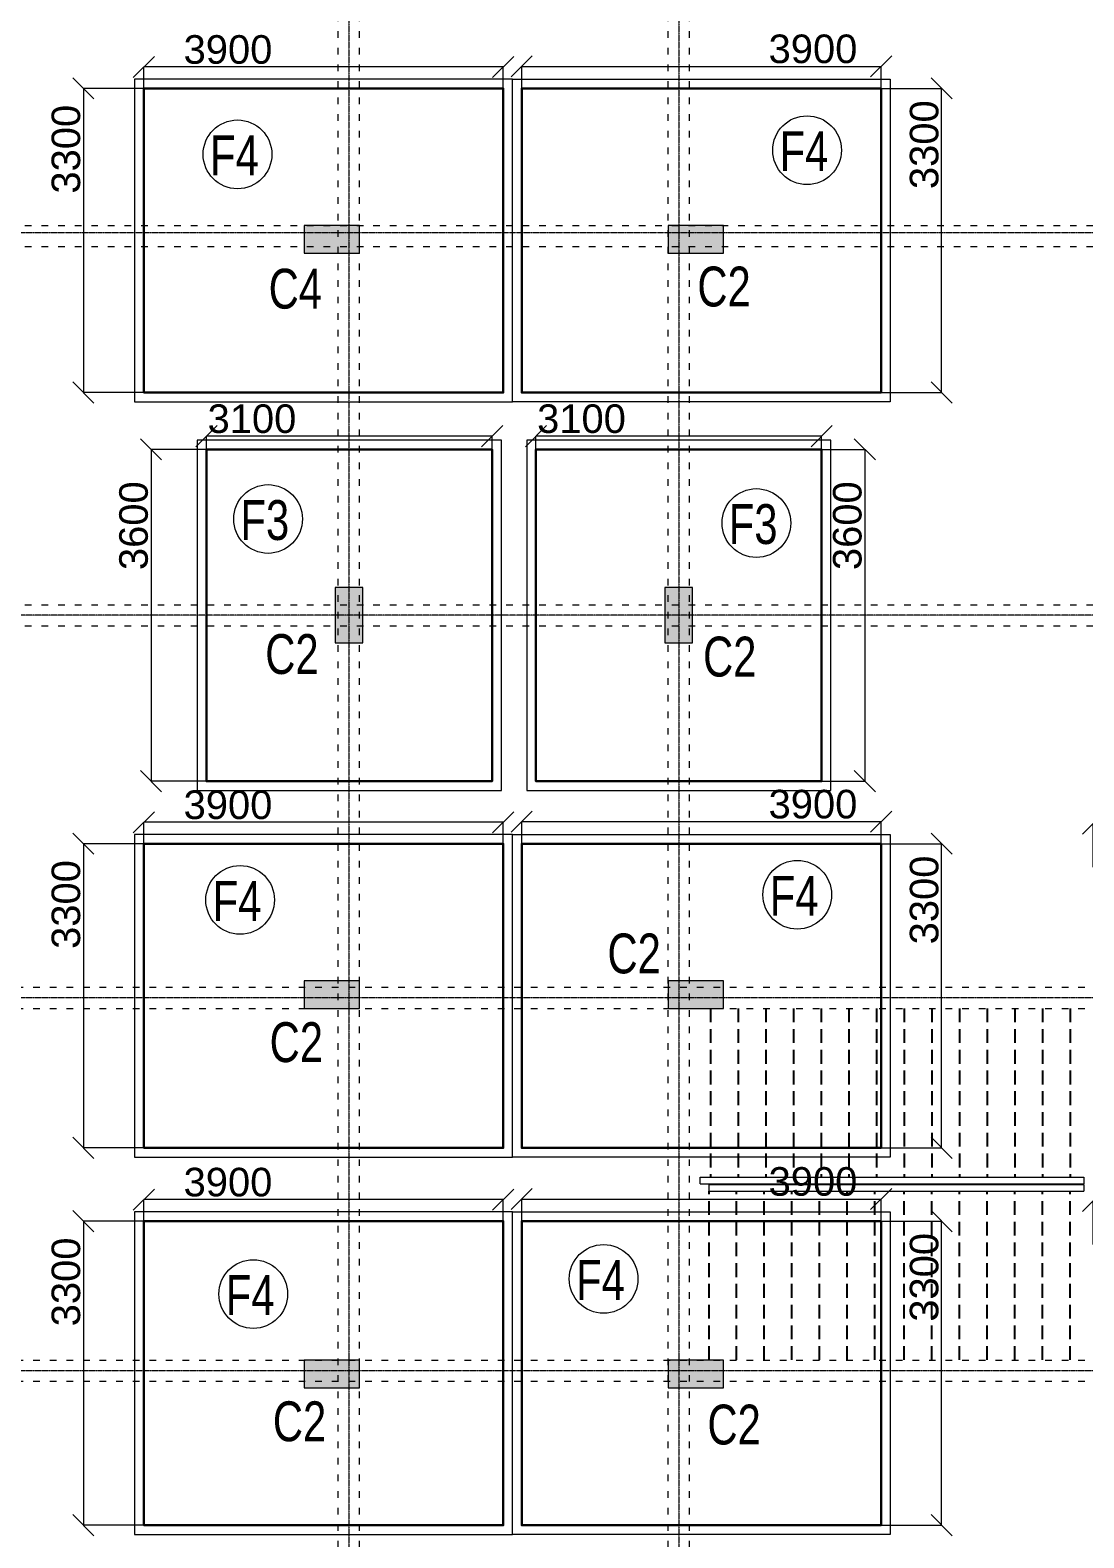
# Model space of a CAD drawing. Header units: inches. Extents: x 719368 to 9005052, y -3573818 to 446967.
# Drawn here: x 4524795 to 4536229, y -1782651 to -1766292 of the extents above; entities that cross this region are included whole.
import ezdxf

# ---------------------------------------------------------------- set-up
doc = ezdxf.new("R2010")
doc.units = ezdxf.units.IN
doc.header["$LTSCALE"] = 20
doc.header["$MEASUREMENT"] = 0
doc.header["$PDMODE"] = 3
for name, pattern in [('ACAD_ISO03W100', [30, 12, -18]), ('CENTER', [2, 1.25, -0.25, 0.25, -0.25]), ('DASHED2', [0.375, 0.25, -0.125])]:
    doc.linetypes.add(name, pattern=pattern)
doc.layers.get('Defpoints').update_dxf_attribs({"lineweight": 25})
for name, color, linetype, lineweight in [('COL.FILL', 6, 'Continuous', 20), ('DIM', 7, 'Continuous', 13), ('FOOTING', 73, 'Continuous', 30), ('GRID', 202, 'CENTER', 5), ('HACHE', 6, 'Continuous', 9), ('HIDDEN', 181, 'ACAD_ISO03W100', 18), ('Railing', 34, 'Continuous', 20), ('STAIR', 4, 'Continuous', 25)]:
    doc.layers.add(name, color=color, linetype=linetype, lineweight=lineweight)
doc.styles.add('BOLD', font='arial.ttf')
doc.styles.add('DIM SUMBI', font='arial.ttf')
doc.dimstyles.new('PL1', dxfattribs={"dimtxt": 275, "dimasz": 230, "dimexe": 0.18, "dimexo": 12, "dimgap": 30, "dimtad": 1, "dimjust": 1, "dimdec": 0, "dimzin": 0, "dimdsep": 46, "dimtxsty": 'BOLD', "dimblk": 'OBLIQUE', "dimcen": 0.09, "dimclrd": 256, "dimclre": 256, "dimadec": 0, "dimazin": 0, "dimtfac": 1, "dimtdec": 0, "dimtofl": 0, "dimtmove": 0, "dimatfit": 3, "dimfxl": 0, "dimtolj": 1, "dimtzin": 0, "dimlwd": -1, "dimlwe": -1, "dimarcsym": 0})

# ---------------------------------------------------------------- blocks, each defined once
blk = doc.blocks.new('_Oblique')
at = {"layer": 'STAIR', "color": 0, "lineweight": -2}
blk.add_line((-0.5, -0.5), (0.5, 0.5), dxfattribs=at)
blk = doc.blocks.new('*D511')
at = {"layer": 'Defpoints', "color": 0, "transparency": 16777216}
for p in [(4534029, -1766685), (4530129, -1767170), (4534029, -1767163)]:
    blk.add_point(p, dxfattribs=at)
at = {"layer": 'DIM', "transparency": 16777216}
for p, q in [((4530129, -1767158), (4530129, -1766685)), ((4530129, -1766685), (4534029, -1766685)), ((4534029, -1767151), (4534029, -1766685))]:
    blk.add_line(p, q, dxfattribs=at)
at = {"layer": 'DIM', "transparency": 16777216, "xscale": 230, "yscale": 230, "zscale": 230, "rotation": 180}
blk.add_blockref('_Oblique', (4530129, -1766685), dxfattribs=at)
at = {"layer": 'DIM', "transparency": 16777216, "xscale": 230, "yscale": 230, "zscale": 230}
blk.add_blockref('_Oblique', (4534029, -1766685), dxfattribs=at)
at = {"layer": 'DIM', "color": 0, "transparency": 16777216, "insert": (4533290, -1766497), "char_height": 310, "attachment_point": 5, "style": 'BOLD'}
blk.add_mtext('\\A1;3900', dxfattribs=at)
blk = doc.blocks.new('*D512')
at = {"layer": 'Defpoints', "color": 0, "transparency": 16777216}
for p in [(4533936, -1766924), (4534686, -1766924), (4533802, -1770224)]:
    blk.add_point(p, dxfattribs=at)
at = {"layer": 'DIM', "transparency": 16777216}
for p, q in [((4533948, -1766924), (4534686, -1766924)), ((4534686, -1770224), (4534686, -1766924)), ((4533814, -1770224), (4534686, -1770224))]:
    blk.add_line(p, q, dxfattribs=at)
at = {"layer": 'DIM', "transparency": 16777216, "xscale": 230, "yscale": 230, "zscale": 230}
for p, rotation in [((4534686, -1766924), 90), ((4534686, -1770224), 270)]:
    blk.add_blockref('_Oblique', p, dxfattribs=dict(at, rotation=rotation))
at = {"layer": 'DIM', "color": 0, "transparency": 16777216, "insert": (4534498, -1767535), "char_height": 310, "attachment_point": 5, "rotation": 90, "style": 'BOLD'}
blk.add_mtext('\\A1;3300', dxfattribs=at)
blk = doc.blocks.new('*D513')
at = {"layer": 'Defpoints', "color": 0, "transparency": 16777216}
for p in [(4526029, -1766924), (4525373, -1770224), (4526029, -1770224)]:
    blk.add_point(p, dxfattribs=at)
at = {"layer": 'DIM', "transparency": 16777216}
for p, q in [((4526017, -1766924), (4525373, -1766924)), ((4525373, -1766924), (4525373, -1770224)), ((4526017, -1770224), (4525373, -1770224))]:
    blk.add_line(p, q, dxfattribs=at)
at = {"layer": 'DIM', "transparency": 16777216, "xscale": 230, "yscale": 230, "zscale": 230}
for p, rotation in [((4525373, -1766924), 90), ((4525373, -1770224), 270)]:
    blk.add_blockref('_Oblique', p, dxfattribs=dict(at, rotation=rotation))
at = {"layer": 'DIM', "color": 0, "transparency": 16777216, "insert": (4525185, -1767584), "char_height": 310, "attachment_point": 5, "rotation": 90, "style": 'BOLD'}
blk.add_mtext('\\A1;3300', dxfattribs=at)
blk = doc.blocks.new('*D514')
at = {"layer": 'Defpoints', "color": 0, "transparency": 16777216}
for p in [(4526029, -1766692), (4526029, -1767163), (4529929, -1767170)]:
    blk.add_point(p, dxfattribs=at)
at = {"layer": 'DIM', "transparency": 16777216}
for p, q in [((4526029, -1767151), (4526029, -1766692)), ((4529929, -1766692), (4526029, -1766692)), ((4529929, -1767158), (4529929, -1766692))]:
    blk.add_line(p, q, dxfattribs=at)
at = {"layer": 'DIM', "transparency": 16777216, "xscale": 230, "yscale": 230, "zscale": 230, "rotation": 180}
blk.add_blockref('_Oblique', (4526029, -1766692), dxfattribs=at)
at = {"layer": 'DIM', "transparency": 16777216, "xscale": 230, "yscale": 230, "zscale": 230}
blk.add_blockref('_Oblique', (4529929, -1766692), dxfattribs=at)
at = {"layer": 'DIM', "color": 0, "transparency": 16777216, "insert": (4526942, -1766504), "char_height": 310, "attachment_point": 5, "style": 'BOLD'}
blk.add_mtext('\\A1;3900', dxfattribs=at)
blk = doc.blocks.new('*D531')
at = {"layer": 'Defpoints', "color": 0, "transparency": 16777216}
for p in [(4532806, -1770841), (4533107, -1774441), (4533853, -1774441)]:
    blk.add_point(p, dxfattribs=at)
at = {"layer": 'DIM', "transparency": 16777216}
for p, q in [((4532818, -1770841), (4533853, -1770841)), ((4533853, -1770841), (4533853, -1774441)), ((4533119, -1774441), (4533853, -1774441))]:
    blk.add_line(p, q, dxfattribs=at)
at = {"layer": 'DIM', "transparency": 16777216, "xscale": 230, "yscale": 230, "zscale": 230}
for p, rotation in [((4533853, -1770841), 90), ((4533853, -1774441), 270)]:
    blk.add_blockref('_Oblique', p, dxfattribs=dict(at, rotation=rotation))
at = {"layer": 'DIM', "color": 0, "transparency": 16777216, "insert": (4533664, -1771669), "char_height": 310, "attachment_point": 5, "rotation": 90, "style": 'BOLD'}
blk.add_mtext('\\A1;3600', dxfattribs=at)
blk = doc.blocks.new('*D532')
at = {"layer": 'Defpoints', "color": 0, "transparency": 16777216}
for p in [(4530284, -1770698), (4530284, -1771079), (4533384, -1771087)]:
    blk.add_point(p, dxfattribs=at)
at = {"layer": 'DIM', "transparency": 16777216}
for p, q in [((4530284, -1771067), (4530284, -1770698)), ((4533384, -1770698), (4530284, -1770698)), ((4533384, -1771075), (4533384, -1770698))]:
    blk.add_line(p, q, dxfattribs=at)
at = {"layer": 'DIM', "transparency": 16777216, "xscale": 230, "yscale": 230, "zscale": 230, "rotation": 180}
blk.add_blockref('_Oblique', (4530284, -1770698), dxfattribs=at)
at = {"layer": 'DIM', "transparency": 16777216, "xscale": 230, "yscale": 230, "zscale": 230}
blk.add_blockref('_Oblique', (4533384, -1770698), dxfattribs=at)
at = {"layer": 'DIM', "color": 0, "transparency": 16777216, "insert": (4530778, -1770510), "char_height": 310, "attachment_point": 5, "style": 'BOLD'}
blk.add_mtext('\\A1;3100', dxfattribs=at)
blk = doc.blocks.new('*D533')
at = {"layer": 'Defpoints', "color": 0, "transparency": 16777216}
for p in [(4526709, -1770841), (4526107, -1774441), (4526709, -1774441)]:
    blk.add_point(p, dxfattribs=at)
at = {"layer": 'DIM', "transparency": 16777216}
for p, q in [((4526697, -1770841), (4526107, -1770841)), ((4526107, -1770841), (4526107, -1774441)), ((4526697, -1774441), (4526107, -1774441))]:
    blk.add_line(p, q, dxfattribs=at)
at = {"layer": 'DIM', "transparency": 16777216, "xscale": 230, "yscale": 230, "zscale": 230}
for p, rotation in [((4526107, -1770841), 90), ((4526107, -1774441), 270)]:
    blk.add_blockref('_Oblique', p, dxfattribs=dict(at, rotation=rotation))
at = {"layer": 'DIM', "color": 0, "transparency": 16777216, "insert": (4525919, -1771669), "char_height": 310, "attachment_point": 5, "rotation": 90, "style": 'BOLD'}
blk.add_mtext('\\A1;3600', dxfattribs=at)
blk = doc.blocks.new('*D534')
at = {"layer": 'Defpoints', "color": 0, "transparency": 16777216}
for p in [(4526709, -1770698), (4526709, -1771079), (4529809, -1771087)]:
    blk.add_point(p, dxfattribs=at)
at = {"layer": 'DIM', "transparency": 16777216}
for p, q in [((4526709, -1771067), (4526709, -1770698)), ((4529809, -1770698), (4526709, -1770698)), ((4529809, -1771075), (4529809, -1770698))]:
    blk.add_line(p, q, dxfattribs=at)
at = {"layer": 'DIM', "transparency": 16777216, "xscale": 230, "yscale": 230, "zscale": 230, "rotation": 180}
blk.add_blockref('_Oblique', (4526709, -1770698), dxfattribs=at)
at = {"layer": 'DIM', "transparency": 16777216, "xscale": 230, "yscale": 230, "zscale": 230}
blk.add_blockref('_Oblique', (4529809, -1770698), dxfattribs=at)
at = {"layer": 'DIM', "color": 0, "transparency": 16777216, "insert": (4527202, -1770510), "char_height": 310, "attachment_point": 5, "style": 'BOLD'}
blk.add_mtext('\\A1;3100', dxfattribs=at)
blk = doc.blocks.new('*D537')
at = {"layer": 'Defpoints', "color": 0, "transparency": 16777216}
for p in [(4540229, -1774902), (4536329, -1775387), (4540229, -1775379)]:
    blk.add_point(p, dxfattribs=at)
at = {"layer": 'DIM', "transparency": 16777216}
for p, q in [((4536329, -1775375), (4536329, -1774902)), ((4536329, -1774902), (4540229, -1774902)), ((4540229, -1775367), (4540229, -1774902))]:
    blk.add_line(p, q, dxfattribs=at)
at = {"layer": 'DIM', "transparency": 16777216, "xscale": 230, "yscale": 230, "zscale": 230, "rotation": 180}
blk.add_blockref('_Oblique', (4536329, -1774902), dxfattribs=at)
at = {"layer": 'DIM', "transparency": 16777216, "xscale": 230, "yscale": 230, "zscale": 230}
blk.add_blockref('_Oblique', (4540229, -1774902), dxfattribs=at)
at = {"layer": 'DIM', "color": 0, "transparency": 16777216, "insert": (4539490, -1774714), "char_height": 310, "attachment_point": 5, "style": 'BOLD'}
blk.add_mtext('\\A1;3900', dxfattribs=at)
blk = doc.blocks.new('*D539')
at = {"layer": 'Defpoints', "color": 0, "transparency": 16777216}
for p in [(4534029, -1774880), (4530129, -1775365), (4534029, -1775358)]:
    blk.add_point(p, dxfattribs=at)
at = {"layer": 'DIM', "transparency": 16777216}
for p, q in [((4530129, -1775353), (4530129, -1774880)), ((4530129, -1774880), (4534029, -1774880)), ((4534029, -1775346), (4534029, -1774880))]:
    blk.add_line(p, q, dxfattribs=at)
at = {"layer": 'DIM', "transparency": 16777216, "xscale": 230, "yscale": 230, "zscale": 230, "rotation": 180}
blk.add_blockref('_Oblique', (4530129, -1774880), dxfattribs=at)
at = {"layer": 'DIM', "transparency": 16777216, "xscale": 230, "yscale": 230, "zscale": 230}
blk.add_blockref('_Oblique', (4534029, -1774880), dxfattribs=at)
at = {"layer": 'DIM', "color": 0, "transparency": 16777216, "insert": (4533290, -1774692), "char_height": 310, "attachment_point": 5, "style": 'BOLD'}
blk.add_mtext('\\A1;3900', dxfattribs=at)
blk = doc.blocks.new('*D540')
at = {"layer": 'Defpoints', "color": 0, "transparency": 16777216}
for p in [(4533936, -1775119), (4534686, -1775119), (4533802, -1778419)]:
    blk.add_point(p, dxfattribs=at)
at = {"layer": 'DIM', "transparency": 16777216}
for p, q in [((4533948, -1775119), (4534686, -1775119)), ((4534686, -1778419), (4534686, -1775119)), ((4533814, -1778419), (4534686, -1778419))]:
    blk.add_line(p, q, dxfattribs=at)
at = {"layer": 'DIM', "transparency": 16777216, "xscale": 230, "yscale": 230, "zscale": 230}
for p, rotation in [((4534686, -1775119), 90), ((4534686, -1778419), 270)]:
    blk.add_blockref('_Oblique', p, dxfattribs=dict(at, rotation=rotation))
at = {"layer": 'DIM', "color": 0, "transparency": 16777216, "insert": (4534498, -1775730), "char_height": 310, "attachment_point": 5, "rotation": 90, "style": 'BOLD'}
blk.add_mtext('\\A1;3300', dxfattribs=at)
blk = doc.blocks.new('*D541')
at = {"layer": 'Defpoints', "color": 0, "transparency": 16777216}
for p in [(4526029, -1775119), (4525373, -1778419), (4526029, -1778419)]:
    blk.add_point(p, dxfattribs=at)
at = {"layer": 'DIM', "transparency": 16777216}
for p, q in [((4526017, -1775119), (4525373, -1775119)), ((4525373, -1775119), (4525373, -1778419)), ((4526017, -1778419), (4525373, -1778419))]:
    blk.add_line(p, q, dxfattribs=at)
at = {"layer": 'DIM', "transparency": 16777216, "xscale": 230, "yscale": 230, "zscale": 230}
for p, rotation in [((4525373, -1775119), 90), ((4525373, -1778419), 270)]:
    blk.add_blockref('_Oblique', p, dxfattribs=dict(at, rotation=rotation))
at = {"layer": 'DIM', "color": 0, "transparency": 16777216, "insert": (4525185, -1775779), "char_height": 310, "attachment_point": 5, "rotation": 90, "style": 'BOLD'}
blk.add_mtext('\\A1;3300', dxfattribs=at)
blk = doc.blocks.new('*D542')
at = {"layer": 'Defpoints', "color": 0, "transparency": 16777216}
for p in [(4526029, -1774887), (4526029, -1775358), (4529929, -1775365)]:
    blk.add_point(p, dxfattribs=at)
at = {"layer": 'DIM', "transparency": 16777216}
for p, q in [((4526029, -1775346), (4526029, -1774887)), ((4529929, -1774887), (4526029, -1774887)), ((4529929, -1775353), (4529929, -1774887))]:
    blk.add_line(p, q, dxfattribs=at)
at = {"layer": 'DIM', "transparency": 16777216, "xscale": 230, "yscale": 230, "zscale": 230, "rotation": 180}
blk.add_blockref('_Oblique', (4526029, -1774887), dxfattribs=at)
at = {"layer": 'DIM', "transparency": 16777216, "xscale": 230, "yscale": 230, "zscale": 230}
blk.add_blockref('_Oblique', (4529929, -1774887), dxfattribs=at)
at = {"layer": 'DIM', "color": 0, "transparency": 16777216, "insert": (4526942, -1774699), "char_height": 310, "attachment_point": 5, "style": 'BOLD'}
blk.add_mtext('\\A1;3900', dxfattribs=at)
blk = doc.blocks.new('*D545')
at = {"layer": 'Defpoints', "color": 0, "transparency": 16777216}
for p in [(4540229, -1778996), (4540229, -1779473), (4536329, -1779481)]:
    blk.add_point(p, dxfattribs=at)
at = {"layer": 'DIM', "transparency": 16777216}
for p, q in [((4536329, -1779469), (4536329, -1778996)), ((4536329, -1778996), (4540229, -1778996)), ((4540229, -1779461), (4540229, -1778996))]:
    blk.add_line(p, q, dxfattribs=at)
at = {"layer": 'DIM', "transparency": 16777216, "xscale": 230, "yscale": 230, "zscale": 230, "rotation": 180}
blk.add_blockref('_Oblique', (4536329, -1778996), dxfattribs=at)
at = {"layer": 'DIM', "transparency": 16777216, "xscale": 230, "yscale": 230, "zscale": 230}
blk.add_blockref('_Oblique', (4540229, -1778996), dxfattribs=at)
at = {"layer": 'DIM', "color": 0, "transparency": 16777216, "insert": (4539490, -1778808), "char_height": 310, "attachment_point": 5, "style": 'BOLD'}
blk.add_mtext('\\A1;3900', dxfattribs=at)
blk = doc.blocks.new('*D547')
at = {"layer": 'Defpoints', "color": 0, "transparency": 16777216}
for p in [(4534029, -1778975), (4530129, -1779460), (4534029, -1779452)]:
    blk.add_point(p, dxfattribs=at)
at = {"layer": 'DIM', "transparency": 16777216}
for p, q in [((4530129, -1779448), (4530129, -1778974)), ((4530129, -1778975), (4534029, -1778975)), ((4534029, -1779440), (4534029, -1778974))]:
    blk.add_line(p, q, dxfattribs=at)
at = {"layer": 'DIM', "transparency": 16777216, "xscale": 230, "yscale": 230, "zscale": 230, "rotation": 180}
blk.add_blockref('_Oblique', (4530129, -1778975), dxfattribs=at)
at = {"layer": 'DIM', "transparency": 16777216, "xscale": 230, "yscale": 230, "zscale": 230}
blk.add_blockref('_Oblique', (4534029, -1778975), dxfattribs=at)
at = {"layer": 'DIM', "color": 0, "transparency": 16777216, "insert": (4533290, -1778786), "char_height": 310, "attachment_point": 5, "style": 'BOLD'}
blk.add_mtext('\\A1;3900', dxfattribs=at)
blk = doc.blocks.new('*D548')
at = {"layer": 'Defpoints', "color": 0, "transparency": 16777216}
for p in [(4533936, -1779214), (4534686, -1779214), (4533802, -1782514)]:
    blk.add_point(p, dxfattribs=at)
at = {"layer": 'DIM', "transparency": 16777216}
for p, q in [((4533948, -1779214), (4534686, -1779214)), ((4534686, -1782514), (4534686, -1779214)), ((4533814, -1782514), (4534686, -1782514))]:
    blk.add_line(p, q, dxfattribs=at)
at = {"layer": 'DIM', "transparency": 16777216, "xscale": 230, "yscale": 230, "zscale": 230}
for p, rotation in [((4534686, -1779214), 90), ((4534686, -1782514), 270)]:
    blk.add_blockref('_Oblique', p, dxfattribs=dict(at, rotation=rotation))
at = {"layer": 'DIM', "color": 0, "transparency": 16777216, "insert": (4534498, -1779824), "char_height": 310, "attachment_point": 5, "rotation": 90, "style": 'BOLD'}
blk.add_mtext('\\A1;3300', dxfattribs=at)
blk = doc.blocks.new('*D549')
at = {"layer": 'Defpoints', "color": 0, "transparency": 16777216}
for p in [(4526029, -1779214), (4525373, -1782514), (4526029, -1782514)]:
    blk.add_point(p, dxfattribs=at)
at = {"layer": 'DIM', "transparency": 16777216}
for p, q in [((4526017, -1779214), (4525373, -1779214)), ((4525373, -1779214), (4525373, -1782514)), ((4526017, -1782514), (4525373, -1782514))]:
    blk.add_line(p, q, dxfattribs=at)
at = {"layer": 'DIM', "transparency": 16777216, "xscale": 230, "yscale": 230, "zscale": 230}
for p, rotation in [((4525373, -1779214), 90), ((4525373, -1782514), 270)]:
    blk.add_blockref('_Oblique', p, dxfattribs=dict(at, rotation=rotation))
at = {"layer": 'DIM', "color": 0, "transparency": 16777216, "insert": (4525185, -1779874), "char_height": 310, "attachment_point": 5, "rotation": 90, "style": 'BOLD'}
blk.add_mtext('\\A1;3300', dxfattribs=at)
blk = doc.blocks.new('*D550')
at = {"layer": 'Defpoints', "color": 0, "transparency": 16777216}
for p in [(4526029, -1778981), (4526029, -1779452), (4529929, -1779460)]:
    blk.add_point(p, dxfattribs=at)
at = {"layer": 'DIM', "transparency": 16777216}
for p, q in [((4526029, -1779440), (4526029, -1778981)), ((4529929, -1778981), (4526029, -1778981)), ((4529929, -1779448), (4529929, -1778981))]:
    blk.add_line(p, q, dxfattribs=at)
at = {"layer": 'DIM', "transparency": 16777216, "xscale": 230, "yscale": 230, "zscale": 230, "rotation": 180}
blk.add_blockref('_Oblique', (4526029, -1778981), dxfattribs=at)
at = {"layer": 'DIM', "transparency": 16777216, "xscale": 230, "yscale": 230, "zscale": 230}
blk.add_blockref('_Oblique', (4529929, -1778981), dxfattribs=at)
at = {"layer": 'DIM', "color": 0, "transparency": 16777216, "insert": (4526942, -1778793), "char_height": 310, "attachment_point": 5, "style": 'BOLD'}
blk.add_mtext('\\A1;3900', dxfattribs=at)

msp = doc.modelspace()

# ---------------------------------------------------------------- hatches: boundary and pattern name
at = {"layer": 'COL.FILL'}
for points in [[(4528369.2, -1768411.1), (4528369.2, -1768711.1), (4527769.2, -1768711.1), (4527769.2, -1768411.1)], [(4532319.2, -1768411.1), (4532319.2, -1768711.1), (4531719.2, -1768711.1), (4531719.2, -1768411.1)], [(4528404.2, -1772941.1), (4528104.2, -1772941.1), (4528104.2, -1772341.1), (4528404.2, -1772341.1)], [(4531984.2, -1772941.1), (4531684.2, -1772941.1), (4531684.2, -1772341.1), (4531984.2, -1772341.1)], [(4528369.2, -1776606.1), (4528369.2, -1776906.1), (4527769.2, -1776906.1), (4527769.2, -1776606.1)], [(4532319.2, -1776606.1), (4532319.2, -1776906.1), (4531719.2, -1776906.1), (4531719.2, -1776606.1)], [(4528369.2, -1780722.6), (4528369.2, -1781022.6), (4527769.2, -1781022.6), (4527769.2, -1780722.6)], [(4532319.2, -1780722.6), (4532319.2, -1781022.6), (4531719.2, -1781022.6), (4531719.2, -1780722.6)]]:
    msp.add_hatch(color=256, dxfattribs=at).paths.add_polyline_path(points)

# ---------------------------------------------------------------- linework, layer by layer
for points in [[(4528369.2, -1768711.1), (4528369.2, -1768411.1), (4527769.2, -1768411.1), (4527769.2, -1768711.1)], [(4532319.2, -1768711.1), (4532319.2, -1768411.1), (4531719.2, -1768411.1), (4531719.2, -1768711.1)], [(4528104.2, -1772941.1), (4528404.2, -1772941.1), (4528404.2, -1772341.1), (4528104.2, -1772341.1)], [(4531684.2, -1772941.1), (4531984.2, -1772941.1), (4531984.2, -1772341.1), (4531684.2, -1772341.1)], [(4528369.2, -1776906.1), (4528369.2, -1776606.1), (4527769.2, -1776606.1), (4527769.2, -1776906.1)], [(4532319.2, -1776906.1), (4532319.2, -1776606.1), (4531719.2, -1776606.1), (4531719.2, -1776906.1)], [(4528369.2, -1781022.6), (4528369.2, -1780722.6), (4527769.2, -1780722.6), (4527769.2, -1781022.6)], [(4532319.2, -1781022.6), (4532319.2, -1780722.6), (4531719.2, -1780722.6), (4531719.2, -1781022.6)]]:
    msp.add_lwpolyline(points, close=True, dxfattribs=at)
at = {"layer": 'DIM'}
for centre in [(4527045.2, -1767639.9), (4533225.4, -1767594.7), (4527376.8, -1771596.3), (4532675.9, -1771640), (4527074, -1775729.6), (4533119.5, -1775673), (4531017.5, -1779841.5), (4527216.3, -1780005.5)]:
    msp.add_circle(centre, 372.8, dxfattribs=at)
at = {"layer": 'FOOTING'}
for points in [[(4526029.3, -1766924.4), (4526029.3, -1770224.4), (4529929.3, -1770224.4), (4529929.3, -1766924.4)], [(4534029.3, -1766924.4), (4534029.3, -1770224.4), (4530129.3, -1770224.4), (4530129.3, -1766924.4)], [(4526708.6, -1770841.1), (4526708.6, -1774441.1), (4529808.6, -1774441.1), (4529808.6, -1770841.1)], [(4530284.2, -1770841.1), (4530284.2, -1774441.1), (4533384.2, -1774441.1), (4533384.2, -1770841.1)], [(4526029.3, -1775119.4), (4526029.3, -1778419.4), (4529929.3, -1778419.4), (4529929.3, -1775119.4)], [(4534029.3, -1775119.4), (4534029.3, -1778419.4), (4530129.3, -1778419.4), (4530129.3, -1775119.4)], [(4526029.3, -1779213.6), (4526029.3, -1782513.6), (4529929.3, -1782513.6), (4529929.3, -1779213.6)], [(4534029.3, -1779213.6), (4534029.3, -1782513.6), (4530129.3, -1782513.6), (4530129.3, -1779213.6)]]:
    msp.add_lwpolyline(points, close=True, dxfattribs=at)
at = {"layer": 'GRID', "lineweight": 18, "ltscale": 0.05}
for p, q in [((4528254.2, -1750326.2), (4528254.2, -1799128.2)), ((4531834.2, -1750326.2), (4531834.2, -1799128.2)), ((4540972, -1768491.1), (4468546.8, -1768491.1)), ((4540972, -1772641.1), (4468546.8, -1772641.1)), ((4540972, -1776791.1), (4468546.8, -1776791.1)), ((4540972, -1780837.6), (4468546.8, -1780837.6))]:
    msp.add_line(p, q, dxfattribs=at)
at = {"layer": 'HACHE'}
for points in [[(4525929.3, -1766824.4), (4525929.3, -1770324.4), (4530029.3, -1770324.4), (4530029.3, -1766824.4)], [(4534129.3, -1766824.4), (4534129.3, -1770324.4), (4530029.3, -1770324.4), (4530029.3, -1766824.4)], [(4526608.6, -1770741.1), (4526608.6, -1774541.1), (4529908.6, -1774541.1), (4529908.6, -1770741.1)], [(4530184.2, -1770741.1), (4530184.2, -1774541.1), (4533484.2, -1774541.1), (4533484.2, -1770741.1)], [(4525929.3, -1775019.4), (4525929.3, -1778519.4), (4530029.3, -1778519.4), (4530029.3, -1775019.4)], [(4534129.3, -1775019.4), (4534129.3, -1778519.4), (4530029.3, -1778519.4), (4530029.3, -1775019.4)], [(4525929.3, -1779113.6), (4525929.3, -1782613.6), (4530029.3, -1782613.6), (4530029.3, -1779113.6)], [(4534129.3, -1779113.6), (4534129.3, -1782613.6), (4530029.3, -1782613.6), (4530029.3, -1779113.6)]]:
    msp.add_lwpolyline(points, close=True, dxfattribs=at)
at = {"layer": 'HIDDEN', "linetype": 'ACAD_ISO03W100', "ltscale": 0.3}
for p, q in [((4528139.2, -1797516.1), (4528139.2, -1755669.1)), ((4531719.2, -1797516.1), (4531719.2, -1755669.1)), ((4531949.2, -1797516.1), (4531949.2, -1755669.1)), ((4521679.2, -1768411.1), (4538409.2, -1768411.1)), ((4521679.2, -1768641.1), (4538409.2, -1768641.1)), ((4521679.2, -1772526.1), (4537949.2, -1772526.1)), ((4521679.2, -1772756.1), (4537949.2, -1772756.1)), ((4517989.2, -1776676.1), (4537949.2, -1776676.1)), ((4517989.2, -1776906.1), (4537949.2, -1776906.1)), ((4517989.2, -1780722.6), (4537949.2, -1780722.6)), ((4517989.2, -1780952.6), (4537949.2, -1780952.6))]:
    msp.add_line(p, q, dxfattribs=at)
at = {"layer": 'HIDDEN', "ltscale": 0.3}
msp.add_line((4528369.2, -1797516.1), (4528369.2, -1755669.1), dxfattribs=at)
at = {"layer": 'Railing', "linetype": 'ByBlock', "ltscale": 0.05}
for p, q in [((4532064.2, -1778736.1), (4536229.2, -1778736.1)), ((4532064.2, -1778811.1), (4532064.2, -1778736.1)), ((4532064.2, -1778811.1), (4536229.2, -1778811.1)), ((4532161.7, -1778891.1), (4532161.7, -1778816.1)), ((4532161.7, -1778816.1), (4536229.2, -1778816.1)), ((4536229.2, -1778736.1), (4536229.2, -1778811.1)), ((4536229.2, -1778816.1), (4536229.2, -1778891.1)), ((4532161.7, -1778891.1), (4536229.2, -1778891.1))]:
    msp.add_line(p, q, dxfattribs=at)
at = {"layer": 'STAIR', "linetype": 'DASHED2', "ltscale": 30}
for p, q in [((4532179.2, -1776906.1), (4532179.2, -1778736.1)), ((4532479.2, -1776906.1), (4532479.2, -1778736.1)), ((4532779.2, -1776906.1), (4532779.2, -1778736.1)), ((4533079.2, -1776906.1), (4533079.2, -1778736.1)), ((4533379.2, -1776906.1), (4533379.2, -1778736.1)), ((4533679.2, -1776906.1), (4533679.2, -1778736.1)), ((4533979.2, -1776906.1), (4533979.2, -1778736.1)), ((4534279.2, -1776906.1), (4534279.2, -1778736.1)), ((4534579.2, -1776906.1), (4534579.2, -1778736.1)), ((4534879.2, -1776906.1), (4534879.2, -1778736.1)), ((4535179.2, -1776906.1), (4535179.2, -1778736.1)), ((4535479.2, -1776906.1), (4535479.2, -1778736.1)), ((4535779.2, -1776906.1), (4535779.2, -1778736.1)), ((4536079.2, -1776906.1), (4536079.2, -1778736.1)), ((4532161.7, -1780721.1), (4532161.7, -1778891.1)), ((4532461.7, -1780721.1), (4532461.7, -1778891.1)), ((4532761.7, -1780721.1), (4532761.7, -1778891.1)), ((4533061.7, -1780721.1), (4533061.7, -1778891.1)), ((4533361.7, -1780721.1), (4533361.7, -1778891.1)), ((4533661.7, -1780721.1), (4533661.7, -1778891.1)), ((4533961.7, -1780721.1), (4533961.7, -1778891.1)), ((4534279.2, -1780721.1), (4534279.2, -1778891.1)), ((4534579.2, -1780721.1), (4534579.2, -1778891.1)), ((4534879.2, -1780721.1), (4534879.2, -1778891.1)), ((4535179.2, -1780721.1), (4535179.2, -1778891.1)), ((4535479.2, -1780721.1), (4535479.2, -1778891.1)), ((4535779.2, -1780721.1), (4535779.2, -1778891.1)), ((4536079.2, -1780721.1), (4536079.2, -1778891.1))]:
    msp.add_line(p, q, dxfattribs=at)

# ---------------------------------------------------------------- texts
at = {"layer": 'DIM', "style": 'DIM SUMBI', "width": 0.75}
for s, p in [('F4', (4526747.3, -1767867.4)), ('F4', (4532927.5, -1767822.3)), ('C4', (4527383.3, -1769313.7)), ('C2', (4532035.6, -1769290.3)), ('F3', (4527077.6, -1771823.9)), ('F3', (4532376.7, -1771867.5)), ('C2', (4527346.4, -1773277.7)), ('C2', (4532097.4, -1773305.4)), ('F4', (4526776.1, -1775957.2)), ('F4', (4532821.6, -1775900.6)), ('C2', (4531059.9, -1776526.3)), ('C2', (4527393.9, -1777488.9)), ('F4', (4530719.6, -1780069.1)), ('F4', (4526918.4, -1780233)), ('C2', (4527428.9, -1781602.6)), ('C2', (4532144.7, -1781637.9))]:
    msp.add_text(s, height=432.43, dxfattribs=at).set_placement(p)

# ---------------------------------------------------------------- dimensions: what is measured, and where the dimension line sits
at = {"layer": 'DIM'}
for base, p1, p2, angle, picture, middle in [((4526029.3, -1766692.1), (4529929.3, -1767170.4), (4526029.3, -1767162.6), 0, '*D514', (4526942.1, -1766692.1)), ((4534029.3, -1766685.4), (4530129.3, -1767170.4), (4534029.3, -1767162.6), 180, '*D511', (4533290.3, -1766685.4)), ((4525373.1, -1770224.4), (4526029.3, -1766924.4), (4526029.3, -1770224.4), 270, '*D513', (4525373.1, -1767584.4)), ((4534686.1, -1766924.4), (4533802, -1770224.4), (4533936.5, -1766924.4), 270, '*D512', (4534686.1, -1767534.9)), ((4526708.6, -1770698.3), (4529808.6, -1771087.1), (4526708.6, -1771079.3), 0, '*D534', (4527202.1, -1770698.3)), ((4530284.2, -1770698.3), (4533384.2, -1771087.1), (4530284.2, -1771079.3), 0, '*D532', (4530777.6, -1770698.3)), ((4526107.1, -1774441.1), (4526708.6, -1770841.1), (4526708.6, -1774441.1), 270, '*D533', (4526107.1, -1771669.5)), ((4533852.6, -1774441.1), (4532805.9, -1770841.1), (4533106.7, -1774441.1), 270, '*D531', (4533852.6, -1771669.5)), ((4526029.3, -1774887.1), (4529929.3, -1775365.4), (4526029.3, -1775357.6), 0, '*D542', (4526942.1, -1774887.1)), ((4534029.3, -1774880.4), (4530129.3, -1775365.4), (4534029.3, -1775357.6), 180, '*D539', (4533290.3, -1774880.4)), ((4540229.4, -1774902.1), (4536329.4, -1775387.1), (4540229.4, -1775379.3), 180, '*D537', (4539490.4, -1774902.1)), ((4525373.1, -1778419.4), (4526029.3, -1775119.4), (4526029.3, -1778419.4), 270, '*D541', (4525373.1, -1775779.4)), ((4534686.1, -1775119.4), (4533802, -1778419.4), (4533936.5, -1775119.4), 270, '*D540', (4534686.1, -1775729.9)), ((4526029.3, -1778981.2), (4529929.3, -1779459.6), (4526029.3, -1779451.8), 0, '*D550', (4526942.1, -1778981.2)), ((4534029.3, -1778974.6), (4530129.3, -1779459.6), (4534029.3, -1779451.8), 180, '*D547', (4533290.3, -1778974.6)), ((4540229.4, -1778996.2), (4536329.4, -1779481.2), (4540229.4, -1779473.4), 180, '*D545', (4539490.4, -1778996.2)), ((4525373.1, -1782513.6), (4526029.3, -1779213.6), (4526029.3, -1782513.6), 270, '*D549', (4525373.1, -1779873.6)), ((4534686.1, -1779213.6), (4533802, -1782513.6), (4533936.5, -1779213.6), 270, '*D548', (4534686.1, -1779824.1))]:
    dim = msp.add_linear_dim(base=base, p1=p1, p2=p2, angle=angle, dimstyle='PL1', override={"dimtxt": 310}, dxfattribs=at)
    dim.commit()
    dim.dimension.update_dxf_attribs({"geometry": picture, "text_midpoint": middle, "dimtype": 160})

doc.saveas('drawing.dxf')
